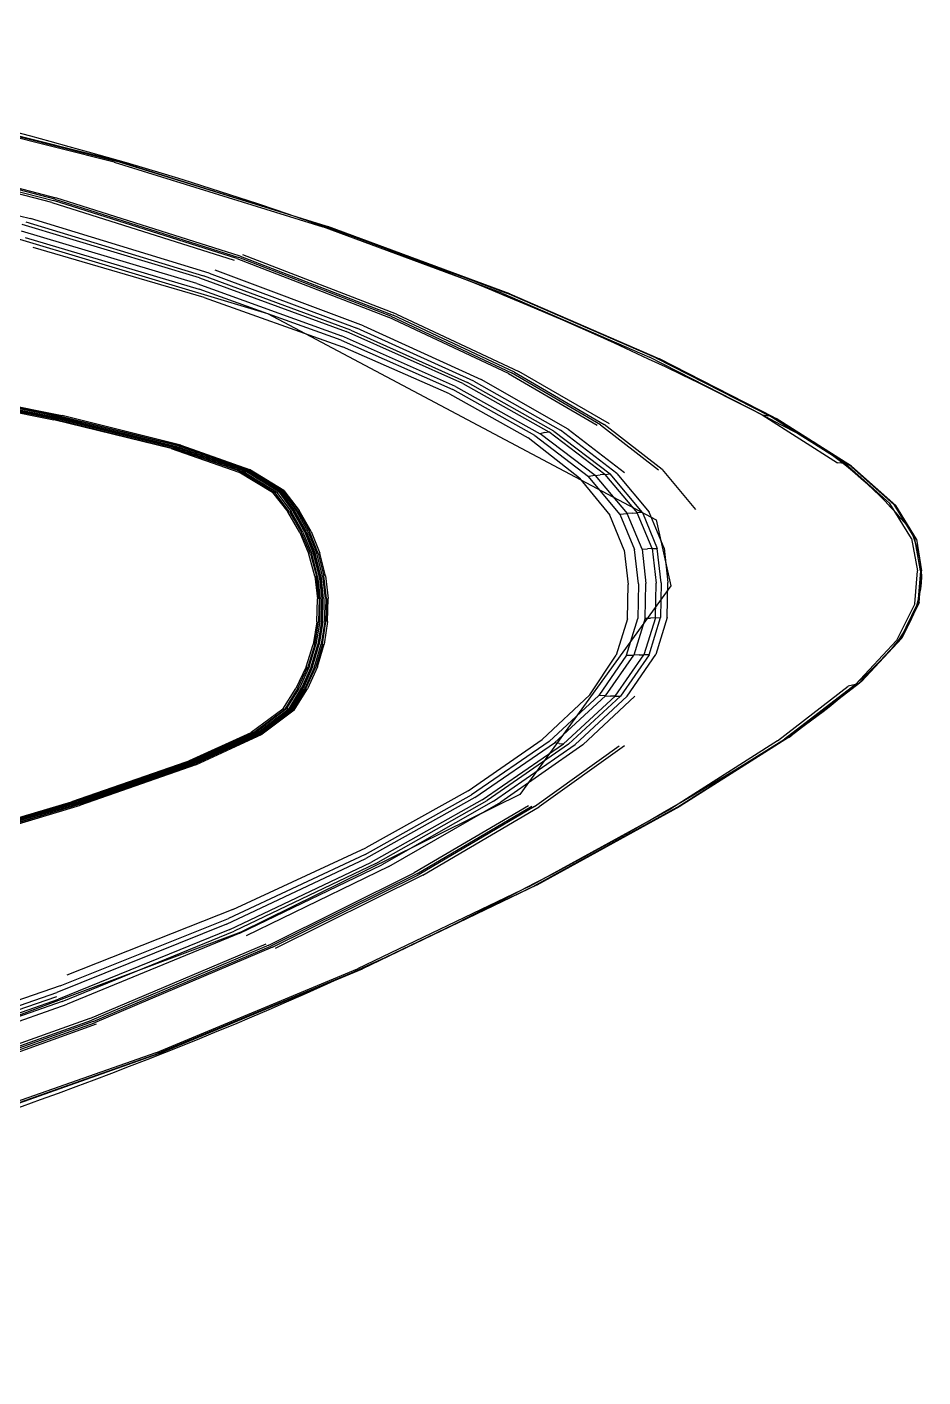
# Model space of a CAD drawing. Extents: x 526875 to 527530, y 3493038 to 3493574.
# Drawn here: x 527140.675 to 527143.49, y 3493322.983 to 3493327.225 of the extents above; entities that cross this region are included whole.
import ezdxf

# ---------------------------------------------------------------- set-up
doc = ezdxf.new("R2010")
doc.units = 0
doc.header["$LTSCALE"] = 2
doc.layers.get('0').update_dxf_attribs({"linetype": 'CONTINUOUS'})
doc.layers.add('L-WATER水景', color=5, linetype='CONTINUOUS')
doc.layers.add('W-_BOLLARD系船栓', color=4, linetype='CONTINUOUS')

# ---------------------------------------------------------------- blocks, each defined once
blk = doc.blocks.new('$matou$00000056')
at = {"color": 0, "linetype": 'Continuous'}
for p, q in [((-5357.4, 1155.1, 0), (-4949.7, 1339.7, 0)), ((-5357.4, 1155.1, 0), (-4950.2, 1339.7, 0)), ((-4949.1, 1338.5, 0), (-5355.8, 1154.6, 0)), ((-5352.5, 1152.3, 0), (-4947.3, 1335.4, 0)), ((-5250.9, 1070.6, 0), (-4878, 1242.4, 0)), ((-4876.2, 1237.7, 0), (-5247.9, 1066.3, 0)), ((-5246, 1062.8, 0), (-4875, 1233.8, 0)), ((-4873.3, 1229.4, 0), (-5243.6, 1058.9, 0)), ((-5240.2, 1054.4, 0), (-4870.8, 1224.2, 0)), ((-5357.4, 1155.1, 0), (-5719.7, 957.9, 0)), ((-4840.7, 1177.1, 0), (-5201.8, 1014.6, 0)), ((-5193.4, 1006.6, 0), (-4834.1, 1167.4, 0)), ((-4829.1, 1160.2, 0), (-5187.1, 1000.6, 0)), ((-5716.6, 958.6, 0), (-5355.8, 1154.6, 0)), ((-5352.5, 1152.3, 0), (-5711, 957.8, 0)), ((-4828.6, 1141.1, 0), (-5184.9, 983.1, 0)), ((-5183.9, 993.7, 0), (-4826.9, 1152.5, 0)), ((-5191.2, 965.8, 0), (-4835.4, 1122.9, 0)), ((-5564.6, 890.8, 0), (-5247.9, 1066.3, 0)), ((-5246, 1062.8, 0), (-5561.7, 888, 0)), ((-5558.3, 884.9, 0), (-5243.6, 1058.9, 0)), ((-5240.2, 1054.4, 0), (-5553.8, 881.2, 0)), ((-5508.7, 850, 0), (-5201.8, 1014.6, 0)), ((-5193.4, 1006.6, 0), (-5499, 843.7, 0)), ((-5491.7, 839, 0), (-5187.1, 1000.6, 0)), ((-5486.5, 824.6, 0), (-5184.9, 983.1, 0)), ((-6031.3, 759.5, 0), (-5719.7, 957.9, 0)), ((-5716.6, 958.6, 0), (-6026.5, 761.6, 0)), ((-6018.3, 762.4, 0), (-5711, 957.8, 0)), ((-5191.2, 965.8, 0), (-5490, 809.9, 0)), ((-5498.3, 787, 0), (-5203.9, 938.9, 0)), ((-5832.4, 720.3, 0), (-5569, 894.3, 0)), ((-5564.6, 890.8, 0), (-5826.3, 717.9, 0)), ((-5822.2, 715.8, 0), (-5561.7, 888, 0)), ((-5558.3, 884.9, 0), (-5817.8, 713.6, 0)), ((-5773.9, 693.8, 0), (-5519.6, 857.2, 0)), ((-5508.7, 850, 0), (-5761.9, 688.6, 0)), ((-5751.3, 684.1, 0), (-5499, 843.7, 0)), ((-5491.7, 839, 0), (-5743.2, 680.7, 0)), ((-5486.5, 824.6, 0), (-5734.4, 669.9, 0)), ((-5733.6, 658.9, 0), (-5490, 809.9, 0)), ((-5498.3, 787, 0), (-5735.2, 641.7, 0)), ((-6031.3, 759.5, 0), (-6287, 571.3, 0)), ((-6280.7, 574.5, 0), (-6026.5, 761.6, 0)), ((-6018.3, 762.4, 0), (-6270.1, 576.9, 0)), ((-6031.3, 759.5, 0), (-6026.5, 761.6, 0)), ((-5832.4, 720.3, 0), (-6040.9, 555.6, 0)), ((-6033.1, 554.1, 0), (-5826.3, 717.9, 0)), ((-5822.2, 715.8, 0), (-6028, 552.9, 0)), ((-6022.5, 551.6, 0), (-5817.8, 713.6, 0)), ((-5773.9, 693.8, 0), (-5974.5, 539.1, 0)), ((-5961.8, 535.8, 0), (-5761.9, 688.6, 0)), ((-5751.3, 684.1, 0), (-5950.6, 532.8, 0)), ((-5942, 530.6, 0), (-5743.2, 680.7, 0)), ((-5929.5, 523.6, 0), (-5734.4, 669.9, 0)), ((-5733.6, 658.9, 0), (-5924.2, 516.4, 0)), ((-5918.4, 505.3, 0), (-5735.2, 641.7, 0)), ((-4922.5, 615.4, 0), (-5241.1, 495.9, 0)), ((-5241, 493.3, 0), (-4922.6, 612.5, 0)), ((-4922.7, 610.3, 0), (-5240.8, 491.2, 0)), ((-4922.3, 607.4, 0), (-5240.1, 488.6, 0)), ((-5239.3, 487.8, 0), (-4921.7, 606.5, 0)), ((-4920.7, 605.8, 0), (-5238.1, 487.2, 0)), ((-4917.1, 604.6, 0), (-5233.8, 486.4, 0)), ((-5230.3, 486.1, 0), (-4914.2, 603.9, 0)), ((-4910.4, 603.1, 0), (-5225.9, 485.7, 0)), ((-6481.4, 404.7, 0), (-6287, 571.3, 0)), ((-6280.7, 574.5, 0), (-6474.2, 408.5, 0)), ((-6461.9, 411.8, 0), (-6270.1, 576.9, 0)), ((-6280.7, 574.5, 0), (-6287, 571.3, 0)), ((-6194.5, 407, 0), (-6040.9, 555.6, 0)), ((-6033.1, 554.1, 0), (-6185.2, 406.3, 0)), ((-6122, 398.7, 0), (-5974.5, 539.1, 0)), ((-5961.8, 535.8, 0), (-6108.9, 396.8, 0)), ((-6097.3, 395.1, 0), (-5950.6, 532.8, 0)), ((-5942, 530.6, 0), (-6088.3, 393.8, 0)), ((-5929.5, 523.6, 0), (-6072.9, 390, 0)), ((-6063.6, 386.2, 0), (-5924.2, 516.4, 0)), ((-5918.4, 505.3, 0), (-6051.5, 380.3, 0)), ((-5445.8, 404, 0), (-5241.1, 495.9, 0)), ((-5241, 493.3, 0), (-5445.1, 401.7, 0)), ((-5444.6, 400, 0), (-5240.8, 491.2, 0)), ((-5443.3, 397.8, 0), (-5240.1, 488.6, 0)), ((-5239.3, 487.8, 0), (-5442.3, 397.2, 0)), ((-5441, 396.8, 0), (-5238.1, 487.2, 0)), ((-5436.4, 396.2, 0), (-5233.8, 486.4, 0)), ((-5230.3, 486.1, 0), (-5432.9, 396.1, 0)), ((-5428.4, 395.9, 0), (-5225.9, 485.7, 0)), ((-6613.4, 267.3, 0), (-6486, 400.7, 0)), ((-6481.4, 404.7, 0), (-6609.3, 270.9, 0)), ((-6602.2, 274.5, 0), (-6474.2, 408.5, 0)), ((-6461.9, 411.8, 0), (-6589.3, 277.8, 0)), ((-6481.4, 404.7, 0), (-6486, 400.7, 0)), ((-5445.8, 404, 0), (-5563.6, 332.1, 0)), ((-5562.3, 330.4, 0), (-5445.1, 401.7, 0)), ((-6122, 398.7, 0), (-6216.8, 277.9, 0)), ((-6203.5, 277, 0), (-6108.9, 396.8, 0)), ((-6097.3, 395.1, 0), (-6191.7, 276.1, 0)), ((-6182.6, 275.5, 0), (-6088.3, 393.8, 0)), ((-6165.6, 273.7, 0), (-6072.9, 390, 0)), ((-6063.6, 386.2, 0), (-6154, 271.9, 0)), ((-6138.1, 269.3, 0), (-6051.5, 380.3, 0)), ((-6080.7, 392.3, 0), (-6088.3, 393.8, 0)), ((-6080.7, 392.3, 0), (-6072.9, 390, 0)), ((-5444.6, 400, 0), (-5561.2, 329.1, 0)), ((-5443.3, 397.8, 0), (-5559.3, 327.5, 0)), ((-5558.1, 327.1, 0), (-5442.3, 397.2, 0)), ((-5441, 396.8, 0), (-5556.7, 326.8, 0)), ((-5436.4, 396.2, 0), (-5552.3, 326.4, 0)), ((-5549, 326.3, 0), (-5432.9, 396.1, 0)), ((-5428.4, 395.9, 0), (-5544.6, 326.2, 0)), ((-5444.6, 400, 0), (-5444, 398.8, 0)), ((-5443.3, 397.8, 0), (-5444, 398.8, 0)), ((-5441, 396.8, 0), (-5442.3, 397.2, 0)), ((-5441, 396.8, 0), (-5439.1, 396.5, 0)), ((-5436.4, 396.2, 0), (-5439.1, 396.5, 0)), ((-5436.4, 396.2, 0), (-5432.9, 396.1, 0)), ((-5428.4, 395.9, 0), (-5432.9, 396.1, 0)), ((-5621.5, 272.8, 0), (-5563.6, 332.1, 0)), ((-5562.3, 330.4, 0), (-5619.5, 271.7, 0)), ((-5562.3, 330.4, 0), (-5563.6, 332.1, 0)), ((-5562.3, 330.4, 0), (-5561.2, 329.1, 0)), ((-5617.9, 270.9, 0), (-5561.2, 329.1, 0)), ((-5615.3, 269.9, 0), (-5559.3, 327.5, 0)), ((-5558.1, 327.1, 0), (-5614.1, 269.6, 0)), ((-5612.7, 269.4, 0), (-5556.7, 326.8, 0)), ((-5608.6, 269.1, 0), (-5552.3, 326.4, 0)), ((-5549, 326.3, 0), (-5605.6, 268.9, 0)), ((-5601.7, 268.8, 0), (-5544.6, 326.2, 0)), ((-5560.2, 328.2, 0), (-5561.2, 329.1, 0)), ((-5560.2, 328.2, 0), (-5559.3, 327.5, 0)), ((-5558.1, 327.1, 0), (-5559.3, 327.5, 0)), ((-5558.1, 327.1, 0), (-5556.7, 326.8, 0)), ((-5554.8, 326.5, 0), (-5556.7, 326.8, 0)), ((-5554.8, 326.5, 0), (-5552.3, 326.4, 0)), ((-5549, 326.3, 0), (-5552.3, 326.4, 0)), ((-5549, 326.3, 0), (-5544.6, 326.2, 0)), ((-6613.4, 267.3, 0), (-6687.1, 159.1, 0)), ((-6683.8, 161.9, 0), (-6609.3, 270.9, 0)), ((-6602.2, 274.5, 0), (-6677.3, 164.6, 0)), ((-6613.4, 267.3, 0), (-6609.3, 270.9, 0)), ((-6602.2, 274.5, 0), (-6609.3, 270.9, 0)), ((-6602.2, 274.5, 0), (-6589.3, 277.8, 0)), ((-6203.5, 277, 0), (-6256.7, 171.6, 0)), ((-6244.9, 171.2, 0), (-6191.7, 276.1, 0)), ((-6182.6, 275.5, 0), (-6235.8, 170.9, 0)), ((-6165.6, 273.7, 0), (-6218.1, 170.2, 0)), ((-6205.5, 169.6, 0), (-6154, 271.9, 0)), ((-6182.6, 275.5, 0), (-6191.7, 276.1, 0)), ((-6138.1, 269.3, 0), (-6187.8, 168.7, 0)), ((-6182.6, 275.5, 0), (-6174.5, 274.7, 0)), ((-6165.6, 273.7, 0), (-6174.5, 274.7, 0)), ((-6165.6, 273.7, 0), (-6154, 271.9, 0)), ((-5621.5, 272.8, 0), (-5646.6, 218.7, 0)), ((-5644, 218.1, 0), (-5619.5, 271.7, 0)), ((-5617.9, 270.9, 0), (-5642, 217.7, 0)), ((-5615.3, 269.9, 0), (-5638.9, 217.2, 0)), ((-5637.6, 217, 0), (-5614.1, 269.6, 0)), ((-5612.7, 269.4, 0), (-5636.3, 216.8, 0)), ((-5608.6, 269.1, 0), (-5632.6, 216.6, 0)), ((-5629.9, 216.4, 0), (-5605.6, 268.9, 0)), ((-5601.7, 268.8, 0), (-5626.5, 216.3, 0)), ((-5621.5, 272.8, 0), (-5619.5, 271.7, 0)), ((-5617.9, 270.9, 0), (-5619.5, 271.7, 0)), ((-5617.9, 270.9, 0), (-5616.6, 270.3, 0)), ((-5615.3, 269.9, 0), (-5616.6, 270.3, 0)), ((-5615.3, 269.9, 0), (-5614.1, 269.6, 0)), ((-5612.7, 269.4, 0), (-5614.1, 269.6, 0)), ((-5612.7, 269.4, 0), (-5610.9, 269.2, 0)), ((-5608.6, 269.1, 0), (-5610.9, 269.2, 0)), ((-5608.6, 269.1, 0), (-5605.6, 268.9, 0)), ((-5601.7, 268.8, 0), (-5605.6, 268.9, 0)), ((-5665.8, 162.2, 0), (-5646.6, 218.7, 0)), ((-5644, 218.1, 0), (-5662.9, 162, 0)), ((-5660.7, 161.8, 0), (-5642, 217.7, 0)), ((-5657.4, 161.6, 0), (-5638.9, 217.2, 0)), ((-5637.6, 217, 0), (-5656.1, 161.5, 0)), ((-5654.8, 161.4, 0), (-5636.3, 216.8, 0)), ((-5651.4, 161.2, 0), (-5632.6, 216.6, 0)), ((-5629.9, 216.4, 0), (-5649, 161.1, 0)), ((-5645.9, 161, 0), (-5626.5, 216.3, 0)), ((-6279.8, 75.9, 0), (-6256.7, 171.6, 0)), ((-6244.9, 171.2, 0), (-6267.9, 75.7, 0)), ((-6259, 75.6, 0), (-6235.8, 170.9, 0)), ((-6244.9, 171.2, 0), (-6235.8, 170.9, 0)), ((-6241.2, 75.4, 0), (-6218.1, 170.2, 0)), ((-6227.6, 170.6, 0), (-6235.8, 170.9, 0)), ((-6205.5, 169.6, 0), (-6228.3, 75.3, 0)), ((-6227.6, 170.6, 0), (-6218.1, 170.2, 0)), ((-6205.5, 169.6, 0), (-6218.1, 170.2, 0)), ((-6210, 75.1, 0), (-6187.8, 168.7, 0)), ((-6720.4, 67.8, 0), (-6687.1, 159.1, 0)), ((-6683.8, 161.9, 0), (-6717.9, 69.3, 0)), ((-6712.2, 70.8, 0), (-6677.3, 164.6, 0)), ((-5665.8, 162.2, 0), (-5679.2, 104.1, 0)), ((-5676.4, 104, 0), (-5662.9, 162, 0)), ((-5660.7, 161.8, 0), (-5674.1, 103.9, 0)), ((-5657.4, 161.6, 0), (-5670.8, 103.9, 0)), ((-5669.5, 103.8, 0), (-5656.1, 161.5, 0)), ((-5654.8, 161.4, 0), (-5668.2, 103.8, 0)), ((-5651.4, 161.2, 0), (-5665, 103.6, 0)), ((-5662.8, 103.6, 0), (-5649, 161.1, 0)), ((-5645.9, 161, 0), (-5659.9, 103.5, 0)), ((-5687.2, 44.8, 0), (-5679.2, 104.1, 0)), ((-5676.4, 104, 0), (-5684.3, 44.8, 0)), ((-5682.1, 44.8, 0), (-5674.1, 103.9, 0)), ((-5678.8, 44.8, 0), (-5670.8, 103.9, 0)), ((-5669.5, 103.8, 0), (-5677.5, 44.7, 0)), ((-5676.3, 44.7, 0), (-5668.2, 103.8, 0)), ((-5673.3, 44.6, 0), (-5665, 103.6, 0)), ((-5662.8, 103.6, 0), (-5671.2, 44.6, 0)), ((-5668.4, 44.6, 0), (-5659.9, 103.5, 0)), ((-6712.2, 70.8, 0), (-6719.6, -15.1, 0)), ((-6279.8, 75.9, 0), (-6283.8, -15.1, 0)), ((-6272, -15.1, 0), (-6267.9, 75.7, 0)), ((-6259, 75.6, 0), (-6267.9, 75.7, 0)), ((-6259, 75.6, 0), (-6263, -15.1, 0)), ((-6259, 75.6, 0), (-6250.7, 75.5, 0)), ((-6241.2, 75.4, 0), (-6250.7, 75.5, 0)), ((-6241.2, 75.4, 0), (-6245.3, -15.1, 0)), ((-6232.5, -15.1, 0), (-6228.3, 75.3, 0)), ((-6210, 75.1, 0), (-6214.2, -15.1, 0)), ((-6720.4, 67.8, 0), (-6727, -15.1, 0)), ((-6725, -15.1, 0), (-6717.9, 69.3, 0)), ((-5687.2, 44.8, 0), (-5689.8, -15.1, 0)), ((-5687, -15.1, 0), (-5684.3, 44.8, 0)), ((-5682.1, 44.8, 0), (-5684.8, -15.1, 0)), ((-5678.8, 44.8, 0), (-5681.5, -15.1, 0)), ((-5680.3, -15.1, 0), (-5677.5, 44.7, 0)), ((-5676.3, 44.7, 0), (-5679.1, -15.1, 0)), ((-5673.3, 44.6, 0), (-5676.1, -15.1, 0)), ((-5674, -15.1, 0), (-5671.2, 44.6, 0)), ((-5668.4, 44.6, 0), (-5671.2, -15.1, 0)), ((-6720.4, -98, 0), (-6727, -15.1, 0)), ((-6725, -15.1, 0), (-6717.9, -99.4, 0)), ((-6712.2, -100.9, 0), (-6719.6, -15.1, 0)), ((-6279.8, -106, 0), (-6283.8, -15.1, 0)), ((-6272, -15.1, 0), (-6267.9, -105.9, 0)), ((-6259, -105.8, 0), (-6263, -15.1, 0)), ((-6241.2, -105.6, 0), (-6245.3, -15.1, 0)), ((-6232.5, -15.1, 0), (-6228.3, -105.4, 0)), ((-6210, -105.2, 0), (-6214.2, -15.1, 0)), ((-5687.2, -74.9, 0), (-5689.8, -15.1, 0)), ((-5687, -15.1, 0), (-5684.3, -74.9, 0)), ((-5682.1, -74.9, 0), (-5684.8, -15.1, 0)), ((-5678.8, -74.9, 0), (-5681.5, -15.1, 0)), ((-5680.3, -15.1, 0), (-5677.5, -74.9, 0)), ((-5676.3, -74.9, 0), (-5679.1, -15.1, 0)), ((-5673.3, -74.8, 0), (-5676.1, -15.1, 0)), ((-5674, -15.1, 0), (-5671.2, -74.8, 0)), ((-5668.4, -74.7, 0), (-5671.2, -15.1, 0)), ((-5687.2, -74.9, 0), (-5679.2, -134.2, 0)), ((-5676.4, -134.1, 0), (-5684.3, -74.9, 0)), ((-5682.1, -74.9, 0), (-5674.1, -134.1, 0)), ((-5678.8, -74.9, 0), (-5670.8, -134, 0)), ((-5669.5, -134, 0), (-5677.5, -74.9, 0)), ((-5676.3, -74.9, 0), (-5668.2, -133.9, 0)), ((-5673.3, -74.8, 0), (-5665, -133.8, 0)), ((-5662.8, -133.7, 0), (-5671.2, -74.8, 0)), ((-5668.4, -74.7, 0), (-5659.9, -133.6, 0)), ((-6720.4, -98, 0), (-6687.1, -189.3, 0)), ((-6683.8, -192, 0), (-6717.9, -99.4, 0)), ((-6712.2, -100.9, 0), (-6677.3, -194.8, 0)), ((-6279.8, -106, 0), (-6256.7, -201.8, 0)), ((-6259, -105.8, 0), (-6267.9, -105.9, 0)), ((-6244.9, -201.4, 0), (-6267.9, -105.9, 0)), ((-6259, -105.8, 0), (-6250.7, -105.7, 0)), ((-6259, -105.8, 0), (-6235.8, -201.1, 0)), ((-6241.2, -105.6, 0), (-6250.7, -105.7, 0)), ((-6241.2, -105.6, 0), (-6218.1, -200.4, 0)), ((-6205.5, -199.8, 0), (-6228.3, -105.4, 0)), ((-6210, -105.2, 0), (-6187.8, -198.8, 0)), ((-5665.8, -192.4, 0), (-5679.2, -134.2, 0)), ((-5676.4, -134.1, 0), (-5662.9, -192.1, 0)), ((-5660.7, -191.9, 0), (-5674.1, -134.1, 0)), ((-5657.4, -191.7, 0), (-5670.8, -134, 0)), ((-5669.5, -134, 0), (-5656.1, -191.7, 0)), ((-5654.8, -191.6, 0), (-5668.2, -133.9, 0)), ((-5651.4, -191.3, 0), (-5665, -133.8, 0)), ((-5662.8, -133.7, 0), (-5649, -191.2, 0)), ((-5645.9, -191.1, 0), (-5659.9, -133.6, 0)), ((-6613.4, -297.5, 0), (-6687.1, -189.3, 0)), ((-6683.8, -192, 0), (-6609.3, -301.1, 0)), ((-6602.2, -304.7, 0), (-6677.3, -194.8, 0)), ((-6282.9, -311.3, 0), (-6337.6, -203.1, 0)), ((-6203.5, -307.1, 0), (-6256.7, -201.8, 0)), ((-6244.9, -201.4, 0), (-6235.8, -201.1, 0)), ((-6244.9, -201.4, 0), (-6191.7, -306.3, 0)), ((-6227.6, -200.8, 0), (-6235.8, -201.1, 0)), ((-6182.6, -305.6, 0), (-6235.8, -201.1, 0)), ((-6227.6, -200.8, 0), (-6218.1, -200.4, 0)), ((-6205.5, -199.8, 0), (-6218.1, -200.4, 0)), ((-6165.6, -303.8, 0), (-6218.1, -200.4, 0)), ((-6205.5, -199.8, 0), (-6154, -302.1, 0)), ((-6138.1, -299.4, 0), (-6187.8, -198.8, 0)), ((-5665.8, -192.4, 0), (-5646.6, -248.8, 0)), ((-5644, -248.2, 0), (-5662.9, -192.1, 0)), ((-5660.7, -191.9, 0), (-5642, -247.8, 0)), ((-5657.4, -191.7, 0), (-5638.9, -247.3, 0)), ((-5637.6, -247.2, 0), (-5656.1, -191.7, 0)), ((-5654.8, -191.6, 0), (-5636.3, -247, 0)), ((-5651.4, -191.3, 0), (-5632.6, -246.7, 0)), ((-5629.9, -246.6, 0), (-5649, -191.2, 0)), ((-5645.9, -191.1, 0), (-5626.5, -246.5, 0)), ((-5621.5, -302.9, 0), (-5646.6, -248.8, 0)), ((-5644, -248.2, 0), (-5619.5, -301.9, 0)), ((-5617.9, -301, 0), (-5642, -247.8, 0)), ((-5615.3, -300, 0), (-5638.9, -247.3, 0)), ((-5637.6, -247.2, 0), (-5614.1, -299.8, 0)), ((-5612.7, -299.5, 0), (-5636.3, -247, 0)), ((-5608.6, -299.2, 0), (-5632.6, -246.7, 0)), ((-5629.9, -246.6, 0), (-5605.6, -299.1, 0)), ((-5601.7, -299, 0), (-5626.5, -246.5, 0)), ((-6613.4, -297.5, 0), (-6609.3, -301.1, 0)), ((-6613.4, -297.5, 0), (-6486, -430.9, 0)), ((-6481.4, -434.8, 0), (-6609.3, -301.1, 0)), ((-6602.2, -304.7, 0), (-6609.3, -301.1, 0)), ((-6602.2, -304.7, 0), (-6589.3, -308, 0)), ((-6602.2, -304.7, 0), (-6474.2, -438.6, 0)), ((-6182.6, -305.6, 0), (-6191.7, -306.3, 0)), ((-6097.3, -425.2, 0), (-6191.7, -306.3, 0)), ((-6182.6, -305.6, 0), (-6174.5, -304.9, 0)), ((-6182.6, -305.6, 0), (-6088.3, -424, 0)), ((-6165.6, -303.8, 0), (-6174.5, -304.9, 0)), ((-6165.6, -303.8, 0), (-6154, -302.1, 0)), ((-6165.6, -303.8, 0), (-6072.9, -420.1, 0)), ((-6063.6, -416.4, 0), (-6154, -302.1, 0)), ((-6138.1, -299.4, 0), (-6051.5, -410.5, 0)), ((-5621.5, -302.9, 0), (-5619.5, -301.9, 0)), ((-5621.5, -302.9, 0), (-5563.6, -362.2, 0)), ((-5617.9, -301, 0), (-5619.5, -301.9, 0)), ((-5562.3, -360.6, 0), (-5619.5, -301.9, 0)), ((-5617.9, -301, 0), (-5616.6, -300.5, 0)), ((-5617.9, -301, 0), (-5561.2, -359.3, 0)), ((-5615.3, -300, 0), (-5616.6, -300.5, 0)), ((-5615.3, -300, 0), (-5614.1, -299.8, 0)), ((-5615.3, -300, 0), (-5559.3, -357.7, 0)), ((-5612.7, -299.5, 0), (-5614.1, -299.8, 0)), ((-5558.1, -357.2, 0), (-5614.1, -299.8, 0)), ((-5612.7, -299.5, 0), (-5610.9, -299.3, 0)), ((-5612.7, -299.5, 0), (-5556.7, -356.9, 0)), ((-5608.6, -299.2, 0), (-5610.9, -299.3, 0)), ((-5608.6, -299.2, 0), (-5605.6, -299.1, 0)), ((-5608.6, -299.2, 0), (-5552.3, -356.5, 0)), ((-5601.7, -299, 0), (-5605.6, -299.1, 0)), ((-5549, -356.4, 0), (-5605.6, -299.1, 0)), ((-5601.7, -299, 0), (-5544.6, -356.3, 0)), ((-6461.9, -442, 0), (-6589.3, -308, 0)), ((-6282.9, -311.3, 0), (-6185.2, -436.5, 0)), ((-6179.2, -436, 0), (-6276.3, -311.2, 0)), ((-6122, -428.8, 0), (-6216.8, -308.1, 0)), ((-6203.5, -307.1, 0), (-6108.9, -426.9, 0)), ((-5562.3, -360.6, 0), (-5563.6, -362.2, 0)), ((-5445.8, -434.1, 0), (-5563.6, -362.2, 0)), ((-5562.3, -360.6, 0), (-5561.2, -359.3, 0)), ((-5562.3, -360.6, 0), (-5445.1, -431.9, 0)), ((-5560.2, -358.4, 0), (-5561.2, -359.3, 0)), ((-5444.6, -430.2, 0), (-5561.2, -359.3, 0)), ((-5560.2, -358.4, 0), (-5559.3, -357.7, 0)), ((-5558.1, -357.2, 0), (-5559.3, -357.7, 0)), ((-5443.3, -428, 0), (-5559.3, -357.7, 0)), ((-5558.1, -357.2, 0), (-5556.7, -356.9, 0)), ((-5558.1, -357.2, 0), (-5442.3, -427.4, 0)), ((-5554.8, -356.7, 0), (-5556.7, -356.9, 0)), ((-5441, -426.9, 0), (-5556.7, -356.9, 0)), ((-5554.8, -356.7, 0), (-5552.3, -356.5, 0)), ((-5549, -356.4, 0), (-5552.3, -356.5, 0)), ((-5436.4, -426.4, 0), (-5552.3, -356.5, 0)), ((-5549, -356.4, 0), (-5544.6, -356.3, 0)), ((-5549, -356.4, 0), (-5432.9, -426.2, 0)), ((-5428.4, -426, 0), (-5544.6, -356.3, 0)), ((-6080.7, -422.5, 0), (-6088.3, -424, 0)), ((-5942, -560.7, 0), (-6088.3, -424, 0)), ((-6080.7, -422.5, 0), (-6072.9, -420.1, 0)), ((-5929.5, -553.7, 0), (-6072.9, -420.1, 0)), ((-6063.6, -416.4, 0), (-5924.2, -546.6, 0)), ((-5918.4, -535.4, 0), (-6051.5, -410.5, 0)), ((-6481.4, -434.8, 0), (-6486, -430.9, 0)), ((-6481.4, -434.8, 0), (-6287, -601.5, 0)), ((-6481.4, -434.8, 0), (-6474.2, -438.6, 0)), ((-6461.9, -442, 0), (-6474.2, -438.6, 0)), ((-6280.7, -604.7, 0), (-6474.2, -438.6, 0)), ((-6461.9, -442, 0), (-6270.1, -607, 0)), ((-6194.5, -437.1, 0), (-6040.9, -585.7, 0)), ((-6033.1, -584.3, 0), (-6185.2, -436.5, 0)), ((-6179.2, -436, 0), (-6028, -583.1, 0)), ((-6022.5, -581.8, 0), (-6173, -435.4, 0)), ((-6122, -428.8, 0), (-5974.5, -569.3, 0)), ((-5961.8, -565.9, 0), (-6108.9, -426.9, 0)), ((-6097.3, -425.2, 0), (-5950.6, -562.9, 0)), ((-5445.8, -434.1, 0), (-5241.1, -526.1, 0)), ((-5241, -523.4, 0), (-5445.1, -431.9, 0)), ((-5444.6, -430.2, 0), (-5444, -428.9, 0)), ((-5444.6, -430.2, 0), (-5240.8, -521.3, 0)), ((-5443.3, -428, 0), (-5444, -428.9, 0)), ((-5443.3, -428, 0), (-5240.1, -518.7, 0)), ((-5441, -426.9, 0), (-5442.3, -427.4, 0)), ((-5239.3, -517.9, 0), (-5442.3, -427.4, 0)), ((-5441, -426.9, 0), (-5439.1, -426.6, 0)), ((-5441, -426.9, 0), (-5238.1, -517.3, 0)), ((-5436.4, -426.4, 0), (-5439.1, -426.6, 0)), ((-5436.4, -426.4, 0), (-5432.9, -426.2, 0)), ((-5436.4, -426.4, 0), (-5233.8, -516.6, 0)), ((-5428.4, -426, 0), (-5432.9, -426.2, 0)), ((-5230.3, -516.2, 0), (-5432.9, -426.2, 0)), ((-5428.4, -426, 0), (-5225.9, -515.8, 0)), ((-5239.3, -517.9, 0), (-4921.7, -636.6, 0)), ((-4920.7, -635.9, 0), (-5238.1, -517.3, 0)), ((-4917.1, -634.7, 0), (-5233.8, -516.6, 0)), ((-5230.3, -516.2, 0), (-4914.2, -634.1, 0)), ((-4910.4, -633.3, 0), (-5225.9, -515.8, 0)), ((-5918.4, -535.4, 0), (-5735.2, -671.8, 0)), ((-4922.5, -645.6, 0), (-5241.1, -526.1, 0)), ((-5241, -523.4, 0), (-4922.6, -642.7, 0)), ((-4922.7, -640.5, 0), (-5240.8, -521.3, 0)), ((-4922.3, -637.6, 0), (-5240.1, -518.7, 0)), ((-5751.3, -714.2, 0), (-5950.6, -562.9, 0)), ((-5942, -560.7, 0), (-5743.2, -710.8, 0)), ((-5929.5, -553.7, 0), (-5734.4, -700.1, 0)), ((-5733.6, -689.1, 0), (-5924.2, -546.6, 0)), ((-5832.4, -750.5, 0), (-6040.9, -585.7, 0)), ((-6033.1, -584.3, 0), (-5826.3, -748, 0)), ((-5822.3, -746, 0), (-6028, -583.1, 0)), ((-6022.5, -581.8, 0), (-5817.8, -743.8, 0)), ((-5773.9, -724, 0), (-5974.5, -569.3, 0)), ((-5961.8, -565.9, 0), (-5761.9, -718.8, 0)), ((-6031.3, -789.7, 0), (-6287, -601.5, 0)), ((-6280.7, -604.7, 0), (-6287, -601.5, 0)), ((-6280.7, -604.7, 0), (-6026.5, -791.7, 0)), ((-6018.3, -792.6, 0), (-6270.1, -607, 0)), ((-5498.3, -817.2, 0), (-5735.2, -671.8, 0)), ((-5486.5, -854.7, 0), (-5734.4, -700.1, 0)), ((-5733.6, -689.1, 0), (-5490, -840.1, 0)), ((-5773.9, -724, 0), (-5519.6, -887.4, 0)), ((-5508.7, -880.2, 0), (-5761.9, -718.8, 0)), ((-5751.3, -714.2, 0), (-5499, -873.9, 0)), ((-5491.7, -869.2, 0), (-5743.2, -710.8, 0)), ((-5832.4, -750.5, 0), (-5569, -924.4, 0)), ((-5564.6, -921, 0), (-5826.3, -748, 0)), ((-5822.3, -746, 0), (-5561.7, -918.1, 0)), ((-5558.3, -915, 0), (-5817.8, -743.8, 0)), ((-6031.3, -789.7, 0), (-5719.7, -988.1, 0)), ((-6031.3, -789.7, 0), (-6026.5, -791.7, 0)), ((-5716.6, -988.8, 0), (-6026.5, -791.7, 0)), ((-6018.3, -792.6, 0), (-5711, -987.9, 0)), ((-5498.3, -817.2, 0), (-5203.9, -969.1, 0)), ((-5191.2, -996, 0), (-5490, -840.1, 0)), ((-5491.7, -869.2, 0), (-5187.1, -1030.7, 0)), ((-5486.5, -854.7, 0), (-5184.9, -1013.3, 0)), ((-5508.7, -880.2, 0), (-5201.8, -1044.8, 0)), ((-5193.4, -1036.7, 0), (-5499, -873.9, 0)), ((-5246, -1092.9, 0), (-5561.7, -918.1, 0)), ((-5558.3, -915, 0), (-5243.6, -1089.1, 0)), ((-5240.2, -1084.5, 0), (-5553.8, -911.4, 0)), ((-5564.6, -921, 0), (-5247.9, -1096.5, 0)), ((-5357.4, -1185.2, 0), (-5719.7, -988.1, 0)), ((-5716.6, -988.8, 0), (-5355.8, -1184.8, 0)), ((-5352.5, -1182.5, 0), (-5711, -987.9, 0)), ((-4840.7, -1207.2, 0), (-5201.8, -1044.8, 0)), ((-4876.2, -1267.8, 0), (-5247.9, -1096.5, 0)), ((-5246, -1092.9, 0), (-4875, -1263.9, 0)), ((-4873.3, -1259.6, 0), (-5243.6, -1089.1, 0)), ((-5240.2, -1084.5, 0), (-4870.8, -1254.4, 0)), ((-5357.4, -1185.2, 0), (-4949.7, -1369.8, 0)), ((-5357.4, -1185.2, 0), (-4950.2, -1369.8, 0)), ((-4949.1, -1368.7, 0), (-5355.8, -1184.8, 0)), ((-5352.5, -1182.5, 0), (-4947.3, -1365.5, 0))]:
    blk.add_line(p, q, dxfattribs=at)
at = {"layer": 'W-_BOLLARD系船栓', "elevation": 0}
blk.add_lwpolyline([(-6727, -15.1, 0.047361), (-6712.2, -120.4, 0.071059), (-6549.7, -364.2, 0.106743), (-4524.6, -1531, 0.083644), (-2645.5, -1972.5, -0.010282), (5565.9, -2012.7, -0.041262), (6105.1, -1863.2, 0.304271), (6623.1, -1179.8, 0.082265), (6714.7, -654.3), (6727, 59.7), (6714.7, 773.7, 0.082265), (6623.1, 1299.2, 0.256696), (6105.1, 1839.6, 0.028009), (5545.4, 1985.1, 0.02503), (-2645.5, 1949, 0.085737), (-4525.7, 1505.9, 0.098082), (-6474.2, 408.5, 0.055987), (-6646.5, 216.4, 0.167612), (-6727, -15.1)], format="xyb", dxfattribs=at)
at = {"layer": 'W-_BOLLARD系船栓'}
blk.add_polyline3d([(5088.8, -1650.5, 0), (-2711.5, -1650.5, 0), (-2777.7, -1716.7, 0), (-3888.8, -1523.1, 0), (-4872.8, -1154.3, 0), (-5607.3, -767.5, 0), (-6268.5, -180.6, 0), (-6288.7, -6.3, 0), (-6288.7, -6.3, 0), (-6008.4, 521.3, 0), (-5510.5, 847.1, 0), (-4700.5, 1239.2, 0), (-3649.3, 1581.8, 0), (-2775.2, 1713.1, 0), (-2711.7, 1595.4, 0), (-581, 1668.7, 0)], dxfattribs=at)

msp = doc.modelspace()

# ---------------------------------------------------------------- block references
at = {"layer": 'L-WATER水景', "color": 8, "lineweight": 0, "xscale": 0.0018, "yscale": 0.0012, "zscale": 0.001291236534000011, "rotation": 182.6690366972091}
msp.add_blockref('$matou$00000056', (527131.3911, 3493324.9344), dxfattribs=at)

doc.saveas('drawing.dxf')
